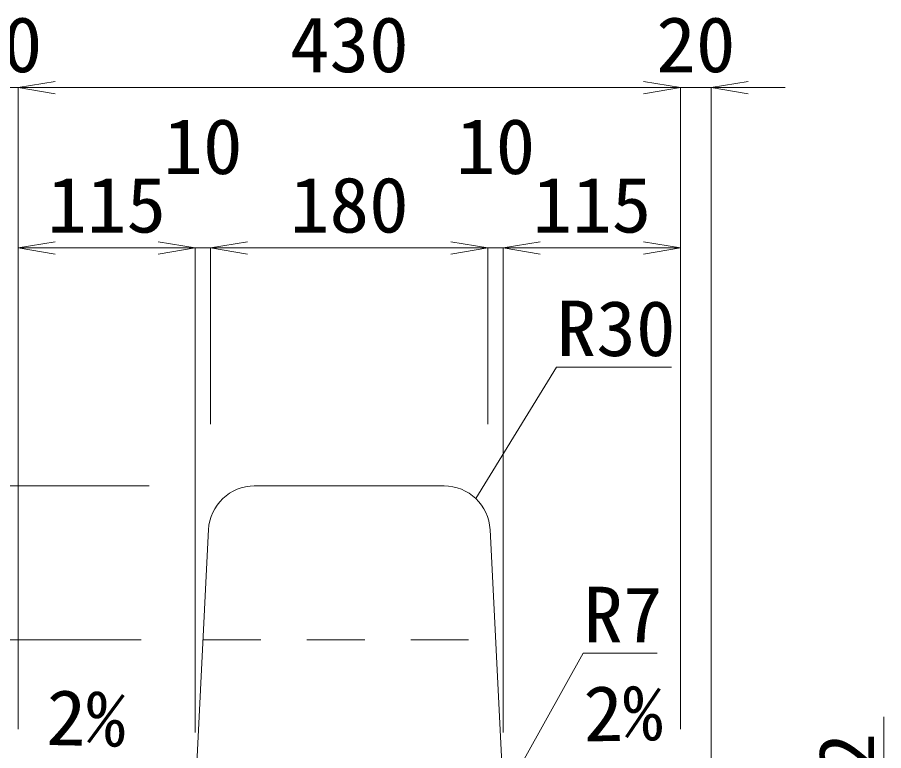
# Model space of a CAD drawing. Units: millimetres at full size; some dimension numbers follow another scale. Extents: x -734 to 58102, y 49499 to 87169.
# Drawn here: x 7094 to 7656, y 60983 to 61459 of the extents above; entities that cross this region are included whole.
import ezdxf
from ezdxf.enums import TextEntityAlignment as Align

# ---------------------------------------------------------------- set-up
doc = ezdxf.new("R2010")
doc.units = ezdxf.units.MM
doc.header["$LTSCALE"] = 50
doc.linetypes.add('USER1', pattern=[1.35, 0.75, -0.6])
for name, color, linetype, lineweight in [('寸法線', 7, 'Continuous', 13), ('引出線', 4, 'Continuous', 13), ('本体', 2, 'Continuous', 20)]:
    doc.layers.add(name, color=color, linetype=linetype, lineweight=lineweight)
doc.styles.add('ＭＳ 明朝', font='')
doc.styles.get('ＭＳ 明朝').set_extended_font_data('MS Mincho')

# ---------------------------------------------------------------- blocks, each defined once
blk = doc.blocks.new('open_arrow')
at = {"color": 0, "linetype": 'Continuous', "lineweight": -2}
blk.add_lwpolyline([(7.5, 1.25), (0, 0), (7.5, -1.25)], dxfattribs=at)

msp = doc.modelspace()

# ---------------------------------------------------------------- linework, layer by layer
at = {"layer": '寸法線'}
for p, q in [((7142.5, 61413.56), (7026.5, 61413.56)), ((7094.5, 61413.56), (7524.5, 61413.56)), ((7094.5, 60997.14), (7094.5, 61413.56)), ((7094.5, 60997.14), (7094.5, 61413.56)), ((7476.5, 61413.56), (7592.5, 61413.56)), ((7524.5, 60997.14), (7524.5, 61413.56)), ((7524.5, 60997.14), (7524.5, 61413.56)), ((7544.5, 60870.14), (7544.5, 61413.56)), ((7209.5, 61309.51), (7094.5, 61309.51)), ((7094.5, 60997.14), (7094.5, 61309.51)), ((7267.5, 61309.51), (7161.5, 61309.51)), ((7209.5, 60995.14), (7209.5, 61309.51)), ((7209.5, 60995.14), (7209.5, 61309.51)), ((7219.5, 61309.51), (7399.5, 61309.51)), ((7219.5, 61195.14), (7219.5, 61309.51)), ((7219.5, 61195.14), (7219.5, 61309.51)), ((7351.5, 61309.51), (7457.5, 61309.51)), ((7399.5, 61195.14), (7399.5, 61309.51)), ((7399.5, 61195.14), (7399.5, 61309.51)), ((7409.5, 60995.14), (7409.5, 61309.51)), ((7409.5, 61309.51), (7524.5, 61309.51)), ((7409.5, 60995.14), (7409.5, 61309.51)), ((7524.5, 60997.14), (7524.5, 61309.51)), ((7179.48, 61155.12), (6783.14, 61155.12)), ((7179.48, 61155.12), (6858.69, 61155.12)), ((7174.48, 61055.12), (6858.69, 61055.12)), ((7174.48, 61055.12), (6858.69, 61055.12)), ((7656.43, 61005.12), (7656.43, 60907.12))]:
    msp.add_line(p, q, dxfattribs=at)
at = {"layer": '引出線'}
for points in [[(7391.64, 61146.85), (7444.1, 61232.19), (7518.77, 61232.19)], [(7411.39, 60956.83), (7461.42, 61046.44), (7509.35, 61046.44)]]:
    msp.add_lwpolyline(points, dxfattribs=at)
at = {"layer": '本体'}
for p, q in [((7247.85, 61155.12), (7371.15, 61155.12)), ((7209.82, 60961.6), (7218.1, 61127.01)), ((7409.18, 60961.6), (7400.92, 61126.76))]:
    msp.add_line(p, q, dxfattribs=at)
at = {"layer": '本体', "linetype": 'USER1', "lineweight": 9}
msp.add_line((7214.5, 61055.12), (7404.5, 61055.12), dxfattribs=at)
at = {"layer": '本体'}
for centre, start, end in [((7248.04, 61125.12), 90, 177.1376), ((7370.96, 61125.12), 2.8624, 90)]:
    msp.add_arc(centre, 30, start, end, dxfattribs=at)

# ---------------------------------------------------------------- block references
at = {"layer": '寸法線', "xscale": 3.2, "yscale": 3.2}
for p in [(7094.5, 61413.56), (7094.5, 61413.56), (7544.5, 61413.56), (7094.5, 61309.51), (7219.5, 61309.51), (7219.5, 61309.51), (7409.5, 61309.51), (7409.5, 61309.51)]:
    msp.add_blockref('open_arrow', p, dxfattribs=at)
at = {"layer": '寸法線', "xscale": 3.2, "yscale": 3.2, "rotation": 180}
for p in [(7524.5, 61413.56), (7524.5, 61413.56), (7209.5, 61309.51), (7209.5, 61309.51), (7399.5, 61309.51), (7399.5, 61309.51), (7524.5, 61309.51)]:
    msp.add_blockref('open_arrow', p, dxfattribs=at)
at = {"layer": '引出線', "xscale": 0.0533, "yscale": 0.0533, "rotation": 58.4}
msp.add_blockref('open_arrow', (7391.64, 61146.85), dxfattribs=at)

# ---------------------------------------------------------------- texts
at = {"layer": '寸法線', "style": 'ＭＳ 明朝', "width": 1.05}
for s, p in [('20', (7084.5, 61441.58)), ('430', (7309.5, 61441.58)), ('20', (7534.5, 61441.58)), ('10', (7214.5, 61375.51)), ('10', (7404.5, 61375.51)), ('115', (7152, 61337.53)), ('180', (7309.5, 61337.53)), ('115', (7467, 61337.53))]:
    msp.add_text(s, height=36.03, dxfattribs=at).set_placement(p, align=Align.MIDDLE_CENTER)
msp.add_text('2', height=36.03, rotation=90, dxfattribs=at).set_placement((7632.15, 60981.9), align=Align.MIDDLE_CENTER)
at = {"layer": '引出線', "style": 'ＭＳ 明朝', "width": 1.05}
for s, p in [('R30', (7444.1, 61275.39)), ('R7', (7461.42, 61089.64))]:
    msp.add_text(s, height=36.03, dxfattribs=at).set_placement(p, align=Align.TOP_LEFT)
msp.add_text('2%', height=36.03, rotation=1.146, dxfattribs=at).set_placement((7461.18, 61025.19), align=Align.TOP_LEFT)
msp.add_text('2%', height=36.03, rotation=358.854, dxfattribs=at).set_placement((7164.73, 61021.97), align=Align.TOP_RIGHT)

doc.saveas('drawing.dxf')
